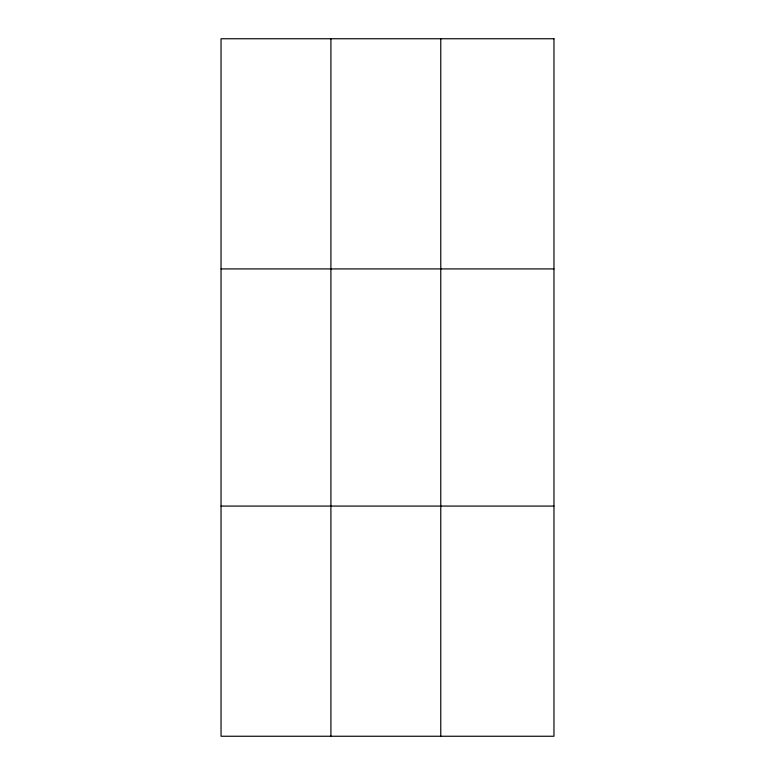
<?xml version="1.0" encoding="UTF-8"?>
<svg xmlns="http://www.w3.org/2000/svg" width="775" height="775" viewBox="0 0 775 775"><rect width="100%" height="100%" fill="white"/><g stroke="black" fill="none" stroke-linecap="round" stroke-linejoin="round"><path stroke-width="1.16" d="M330.906 38.75L330.906 736.25M440.772 38.75L440.772 736.25M221.04 268.925L553.96 268.925M221.04 506.075L553.96 506.075M553.96 38.75L553.96 736.25L221.04 736.25L221.04 38.75L553.96 38.75"/></g></svg>
